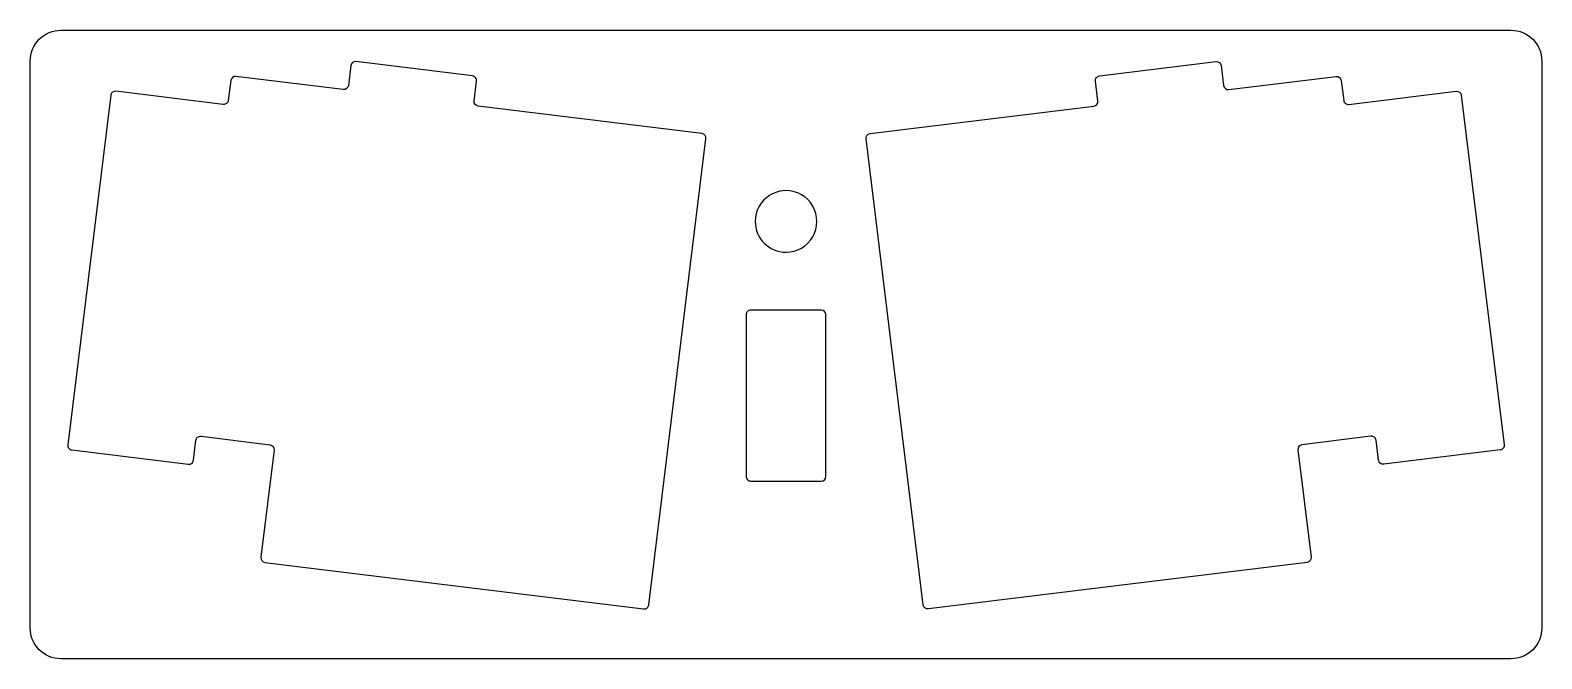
# Model space of a CAD drawing. Extents: x 5 to 250, y 5 to 107.
import ezdxf

# ---------------------------------------------------------------- set-up
doc = ezdxf.new("R2010")
doc.units = 0
doc.layers.add('Layer_1', color=7, linetype='CONTINUOUS')

msp = doc.modelspace()

# ---------------------------------------------------------------- linework, layer by layer
at = {"layer": 'Layer_1', "color": 7}
for points in [[(10.175002, 107.165639), (245.479504, 107.165614)], [(5.175001, 10.172622), (5.174541, 102.165613)], [(57.20701, 101.421238), (56.809699, 98.185502)], [(76.950814, 99.752638), (58.042805, 102.074211)], [(178.703232, 99.752638), (197.61124, 102.074211)], [(198.447035, 101.421238), (198.844346, 98.185502)], [(250.479045, 102.165638), (250.479505, 10.172604)], [(37.718907, 99.018338), (37.321594, 95.782593)], [(55.97391, 97.532537), (38.5547, 99.671302)], [(77.206514, 95.681037), (77.603821, 98.916788)], [(178.447532, 95.681037), (178.050225, 98.916788)], [(199.680136, 97.532537), (217.099346, 99.671302)], [(217.935139, 99.018338), (218.332452, 95.782593)], [(18.231003, 96.615337), (11.265952, 39.891362)], [(36.485782, 95.129585), (19.066593, 97.268392)], [(219.168263, 95.129585), (236.587452, 97.268392)], [(237.423042, 96.615337), (244.388094, 39.891362)], [(114.18672, 90.384836), (77.859534, 94.845275)], [(141.467325, 90.384836), (177.794512, 94.845275)], [(105.553319, 13.917022), (114.839737, 89.549044)], [(150.100727, 13.917022), (140.814308, 89.549044)], [(133.552024, 61.762231), (122.102022, 61.762245)], [(121.352022, 61.012241), (121.352022, 34.76224)], [(134.302024, 34.762226), (134.302024, 61.012245)], [(31.662806, 37.386927), (32.060069, 40.622648)], [(32.895906, 41.275627), (44.099248, 39.900055)], [(222.75814, 41.275627), (211.554798, 39.900055)], [(223.99124, 37.386927), (223.593977, 40.622648)], [(11.919002, 39.055527), (30.826963, 36.733939)], [(44.752208, 39.064227), (42.613448, 21.645055)], [(210.901838, 39.064227), (213.040598, 21.645055)], [(243.735043, 39.055527), (224.827082, 36.733939)], [(122.102022, 34.012226), (133.552024, 34.01224)], [(43.266408, 20.809224), (104.717481, 13.264006)], [(212.387638, 20.809224), (150.936565, 13.264006)], [(245.479504, 5.172603), (10.174542, 5.172603)]]:
    msp.add_lwpolyline(points, dxfattribs=at)
for points in [[(5.174541, 102.165613), (5.174534, 103.49178), (5.701379, 104.763626), (6.639161, 105.701327)], [(6.639161, 105.701327), (7.576943, 106.639027), (8.848835, 107.165761), (10.175002, 107.165639)], [(245.479504, 107.165614), (248.240739, 107.16536), (250.479031, 104.926873), (250.479045, 102.165638)], [(58.042805, 102.074211), (57.631697, 102.124682), (57.257508, 101.832343), (57.20701, 101.421238)], [(197.61124, 102.074211), (198.022348, 102.124682), (198.396538, 101.832343), (198.447035, 101.421238)], [(38.5547, 99.671302), (38.143596, 99.721772), (37.769409, 99.429438), (37.718907, 99.018338)], [(56.809699, 98.185502), (56.759197, 97.774404), (56.385013, 97.48207), (55.97391, 97.532537)], [(77.450434, 99.46996), (77.327971, 99.626714), (77.148251, 99.728397), (76.950814, 99.752638)], [(77.603821, 98.916788), (77.628073, 99.114223), (77.572898, 99.313207), (77.450434, 99.46996)], [(178.050225, 98.916788), (178.025972, 99.114223), (178.081147, 99.313207), (178.203611, 99.46996)], [(178.203611, 99.46996), (178.326075, 99.626714), (178.505795, 99.728397), (178.703232, 99.752638)], [(198.844346, 98.185502), (198.894848, 97.774404), (199.269032, 97.48207), (199.680136, 97.532537)], [(217.099346, 99.671302), (217.51045, 99.721772), (217.884637, 99.429438), (217.935139, 99.018338)], [(19.066593, 97.268392), (18.655532, 97.318739), (18.281462, 97.026385), (18.231003, 96.615337)], [(37.321594, 95.782593), (37.297364, 95.585159), (37.195695, 95.405438), (37.038954, 95.282965)], [(77.859534, 94.845275), (77.448425, 94.895749), (77.156064, 95.269925), (77.206514, 95.681037)], [(177.794512, 94.845275), (178.205621, 94.895749), (178.497982, 95.269925), (178.447532, 95.681037)], [(218.332452, 95.782593), (218.356682, 95.585159), (218.45835, 95.405438), (218.615091, 95.282965)], [(236.587452, 97.268392), (236.998514, 97.318739), (237.372583, 97.026385), (237.423042, 96.615337)], [(37.038954, 95.282965), (36.882213, 95.160493), (36.68324, 95.105303), (36.485806, 95.129537)], [(218.615091, 95.282965), (218.771832, 95.160493), (218.970806, 95.105303), (219.168239, 95.129537)], [(114.839737, 89.549044), (114.890205, 89.960166), (114.597842, 90.334361), (114.18672, 90.384836)], [(140.814308, 89.549044), (140.76384, 89.960166), (141.056204, 90.334361), (141.467325, 90.384836)], [(127.827023, 81.137248), (125.065595, 81.137248), (122.827015, 78.898669), (122.827015, 76.137241)], [(132.157151, 78.637234), (131.263986, 80.18424), (129.613351, 81.137234), (127.827023, 81.137234)], [(132.157151, 73.637233), (133.050315, 75.184239), (133.050315, 77.090228), (132.157151, 78.637234)], [(122.827015, 76.137241), (122.827015, 73.375812), (125.065595, 71.137233), (127.827023, 71.137233)], [(127.827023, 71.137233), (129.613351, 71.137233), (131.263986, 72.090227), (132.157151, 73.637233)], [(121.57169, 61.542574), (121.431038, 61.40192), (121.352021, 61.211154), (121.352022, 61.012241)], [(122.102022, 61.762245), (121.903109, 61.762245), (121.712343, 61.683227), (121.57169, 61.542574)], [(134.302024, 61.012245), (134.302016, 61.426453), (133.966232, 61.762231), (133.552024, 61.762231)], [(11.265952, 39.891362), (11.241705, 39.693922), (11.296887, 39.494937), (11.41936, 39.338185)], [(11.41936, 39.338185), (11.541832, 39.181434), (11.72156, 39.079758), (11.919002, 39.055527)], [(32.060069, 40.622648), (32.084317, 40.820078), (32.186, 40.999788), (32.34275, 41.122246)], [(32.34275, 41.122246), (32.4995, 41.244703), (32.698476, 41.299876), (32.895906, 41.275627)], [(44.099248, 39.900055), (44.510362, 39.849551), (44.802699, 39.475343), (44.752208, 39.064227)], [(211.554798, 39.900055), (211.143684, 39.849551), (210.851347, 39.475343), (210.901838, 39.064227)], [(223.311295, 41.122246), (223.154545, 41.244703), (222.955569, 41.299876), (222.75814, 41.275627)], [(223.593977, 40.622648), (223.569729, 40.820078), (223.468045, 40.999788), (223.311295, 41.122246)], [(244.234686, 39.338185), (244.112214, 39.181434), (243.932485, 39.079758), (243.735043, 39.055527)], [(244.388094, 39.891362), (244.412341, 39.693922), (244.357158, 39.494937), (244.234686, 39.338185)], [(30.826963, 36.733939), (31.024395, 36.709688), (31.223374, 36.764862), (31.380125, 36.887321)], [(31.380125, 36.887321), (31.536876, 37.009781), (31.63856, 37.189495), (31.662806, 37.386927)], [(224.273921, 36.887321), (224.117169, 37.009781), (224.015486, 37.189495), (223.99124, 37.386927)], [(224.827082, 36.733939), (224.62965, 36.709688), (224.430672, 36.764862), (224.273921, 36.887321)], [(121.352022, 34.76224), (121.352018, 34.563325), (121.431034, 34.372556), (121.571687, 34.231901)], [(133.552024, 34.01224), (133.966232, 34.01224), (134.302016, 34.348018), (134.302024, 34.762226)], [(121.571687, 34.231901), (121.712339, 34.091246), (121.903107, 34.012226), (122.102022, 34.012226)], [(42.613448, 21.645055), (42.562955, 21.233938), (42.855292, 20.859727), (43.266408, 20.809224)], [(213.040598, 21.645055), (213.091091, 21.233938), (212.798753, 20.859727), (212.387638, 20.809224)], [(104.717481, 13.264006), (104.914916, 13.239758), (105.113897, 13.294935), (105.270648, 13.417401)], [(105.270648, 13.417401), (105.4274, 13.539866), (105.52908, 13.719586), (105.553319, 13.917022)], [(150.383397, 13.417401), (150.226646, 13.539866), (150.124966, 13.719586), (150.100727, 13.917022)], [(150.936565, 13.264006), (150.73913, 13.239758), (150.540148, 13.294935), (150.383397, 13.417401)], [(10.174542, 5.172603), (7.41329, 5.172857), (5.174991, 7.41137), (5.175001, 10.172622)], [(250.479505, 10.172604), (250.4795, 8.846445), (249.95265, 7.57461), (249.014869, 6.636918)], [(249.014869, 6.636918), (248.077088, 5.699227), (246.805203, 5.172499), (245.479044, 5.172621)]]:
    msp.add_open_spline(points, degree=3, dxfattribs=at)

doc.saveas('drawing.dxf')
